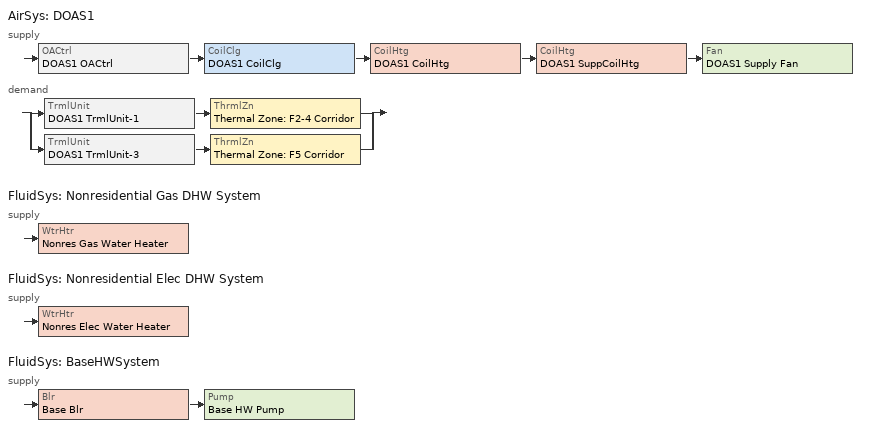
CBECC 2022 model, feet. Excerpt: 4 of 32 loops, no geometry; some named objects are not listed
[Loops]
AirSys 'DOAS1'
 supply: OACtrl 'DOAS1 OACtrl' > CoilClg 'DOAS1 CoilClg' > CoilHtg 'DOAS1 CoilHtg' > CoilHtg 'DOAS1 SuppCoilHtg' > Fan 'DOAS1 Supply Fan'
 demand: split
  | TrmlUnit 'DOAS1 TrmlUnit-1' > ThrmlZn 'Thermal Zone: F2-4 Corridor'
  | TrmlUnit 'DOAS1 TrmlUnit-3' > ThrmlZn 'Thermal Zone: F5 Corridor'
FluidSys 'Nonresidential Gas DHW System'
 supply: WtrHtr 'Nonres Gas Water Heater'
FluidSys 'Nonresidential Elec DHW System'
 supply: WtrHtr 'Nonres Elec Water Heater'
FluidSys 'BaseHWSystem'
 supply: Blr 'Base Blr' > Pump 'Base HW Pump'
[AirSys]
DOAS1: Type=DOASCV; CtrlSysType=DDCToZone; NightCycleFanCtrl=StaysOff; OptStart=1; AirFlowPerSqFt=0.15; AirFlowPerTon=400; ClgCtrl=FixedDualSetpoint; ClgFixedSupTemp=75; HtgFixedSupTemp=55; ClRstSupHi=75; ClRstSupLow=55
[AirSeg] Sys=DOAS1
Name | Type | Path
DOAS1 SupAirSeg | Supply
DOAS1 ReliefAirSeg | Relief | Ducted
[CoilClg]
DOAS1 CoilClg: Sys=DOAS1; Type=DirectExpansion; CapTotNetRtd=55769.5
[CoilHtg] Sys=DOAS1
Name | Type | CapTotNetRtd | HtPumpSuppCoilHtgRef
DOAS1 CoilHtg | HeatPump | 24358.3 | DOAS1 SuppCoilHtg
DOAS1 SuppCoilHtg | Resistance
[Fan]
DOAS1 Supply Fan: Sys=DOAS1; FlowCap=1611
[OACtrl]
DOAS1 OACtrl: Sys=DOAS1
[TrmlUnit] Sys=DOAS1; Type=Uncontrolled
Name | ZnServedRef
DOAS1 TrmlUnit-1 | Thermal Zone: F2-4 Corridor
DOAS1 TrmlUnit-3 | Thermal Zone: F5 Corridor
[FluidSys]
Name | Type
Nonresidential Gas DHW System; Nonresidential Elec DHW System | ServiceHotWater
BaseHWSystem | HotWater
[FluidSeg]
Name | Sys | Type | Src
DHW Supply Gas | Nonresidential Gas DHW System | PrimarySupply
DHW Makeup Gas | Nonresidential Gas DHW System | MakeupFluid | MunicipalWater
DHW Supply Elec | Nonresidential Elec DHW System | PrimarySupply
DHW Makeup Elec | Nonresidential Elec DHW System | MakeupFluid
BaseHW PriSupSeg | BaseHWSystem | PrimarySupply
BaseHW PriRetSeg | BaseHWSystem | PrimaryReturn
[WtrHtr]
Name | Sys | FluidSegOutRef | FluidSegMakeupRef | StorCap | RE | CapRtd | UEF | FuelSrc | InpPwr
Nonres Gas Water Heater | Nonresidential Gas DHW System | DHW Supply Gas | DHW Makeup Gas | 5.89175 | 0.8 | 7324.35
Nonres Elec Water Heater | Nonresidential Elec DHW System | DHW Supply Elec | DHW Makeup Elec | 24.1083 | 0.99 |  | 0.9357 | Electricity | 7.02702
[Blr]
Base Blr: Sys=BaseHWSystem; Type=HotWater; FuelSrc=Gas; DraftType=Natural; FluidSegInRef=BaseHW PriRetSeg; FluidSegOutRef=BaseHW PriSupSeg; ThrmlEff=0.8
[Pump]
Base HW Pump: Sys=BaseHWSystem; SpdCtrl=VariableSpeed
